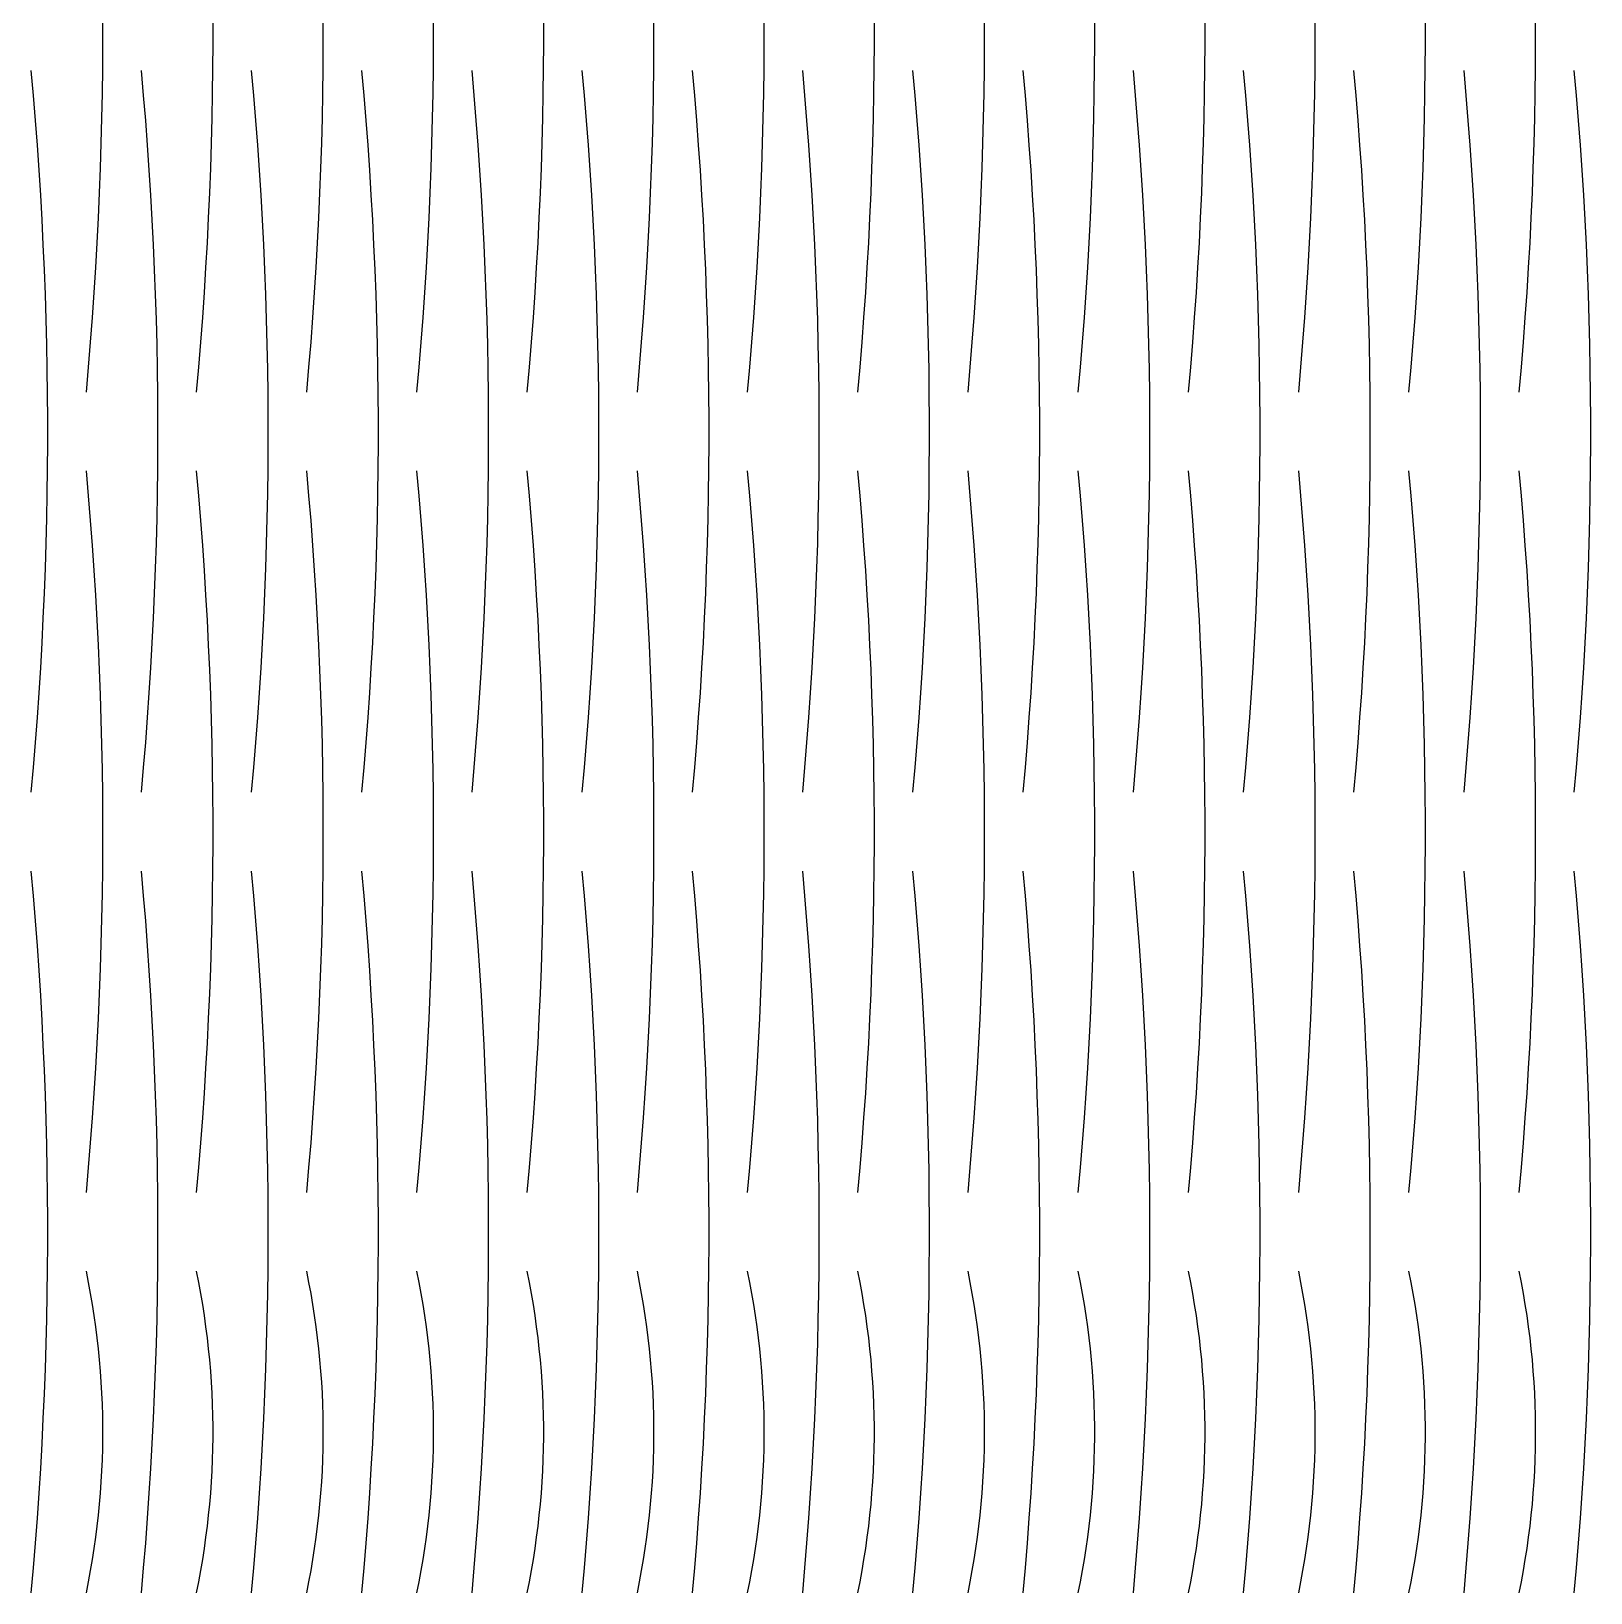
# Model space of a CAD drawing. Header units: millimetres. Extents: x 0.8 to 98.8, y 2.4 to 97.6.
# Drawn here: x 51.24 to 98.78, y 2.4 to 50 of the extents above; entities that cross this region are included whole.
import ezdxf

# ---------------------------------------------------------------- set-up
doc = ezdxf.new("R2010")
doc.units = ezdxf.units.MM
doc.layers.add('CUT', color=1, linetype='Continuous')

msp = doc.modelspace()

# ---------------------------------------------------------------- linework, layer by layer
at = {"layer": 'CUT'}
for points in [[(52.92, 39), (52.987, 39.759), (53.049, 40.517), (53.107, 41.276), (53.16, 42.034), (53.208, 42.793), (53.251, 43.552), (53.289, 44.31), (53.323, 45.069), (53.351, 45.828), (53.375, 46.586), (53.395, 47.345), (53.409, 48.103), (53.419, 48.862), (53.423, 49.621), (53.423, 50.379)], [(56.28, 39), (56.347, 39.759), (56.409, 40.517), (56.467, 41.276), (56.52, 42.034), (56.568, 42.793), (56.611, 43.552), (56.649, 44.31), (56.683, 45.069), (56.711, 45.828), (56.735, 46.586), (56.755, 47.345), (56.769, 48.103), (56.779, 48.862), (56.783, 49.621), (56.783, 50.379)], [(59.64, 39), (59.707, 39.759), (59.769, 40.517), (59.827, 41.276), (59.88, 42.034), (59.928, 42.793), (59.971, 43.552), (60.009, 44.31), (60.043, 45.069), (60.071, 45.828), (60.095, 46.586), (60.115, 47.345), (60.129, 48.103), (60.139, 48.862), (60.143, 49.621), (60.143, 50.379)], [(63, 39), (63.067, 39.759), (63.129, 40.517), (63.187, 41.276), (63.24, 42.034), (63.288, 42.793), (63.331, 43.552), (63.369, 44.31), (63.403, 45.069), (63.431, 45.828), (63.455, 46.586), (63.475, 47.345), (63.489, 48.103), (63.499, 48.862), (63.503, 49.621), (63.503, 50.379)], [(66.36, 39), (66.427, 39.759), (66.489, 40.517), (66.547, 41.276), (66.6, 42.034), (66.648, 42.793), (66.691, 43.552), (66.729, 44.31), (66.763, 45.069), (66.791, 45.828), (66.815, 46.586), (66.835, 47.345), (66.849, 48.103), (66.859, 48.862), (66.863, 49.621), (66.863, 50.379)], [(69.72, 39), (69.787, 39.759), (69.849, 40.517), (69.907, 41.276), (69.96, 42.034), (70.008, 42.793), (70.051, 43.552), (70.089, 44.31), (70.123, 45.069), (70.151, 45.828), (70.175, 46.586), (70.195, 47.345), (70.209, 48.103), (70.219, 48.862), (70.223, 49.621), (70.223, 50.379)], [(73.08, 39), (73.147, 39.759), (73.209, 40.517), (73.267, 41.276), (73.32, 42.034), (73.368, 42.793), (73.411, 43.552), (73.449, 44.31), (73.483, 45.069), (73.511, 45.828), (73.535, 46.586), (73.555, 47.345), (73.569, 48.103), (73.579, 48.862), (73.583, 49.621), (73.583, 50.379)], [(76.44, 39), (76.507, 39.759), (76.569, 40.517), (76.627, 41.276), (76.68, 42.034), (76.728, 42.793), (76.771, 43.552), (76.809, 44.31), (76.843, 45.069), (76.871, 45.828), (76.895, 46.586), (76.915, 47.345), (76.929, 48.103), (76.939, 48.862), (76.943, 49.621), (76.943, 50.379)], [(79.8, 39), (79.867, 39.759), (79.929, 40.517), (79.987, 41.276), (80.04, 42.034), (80.088, 42.793), (80.131, 43.552), (80.169, 44.31), (80.203, 45.069), (80.231, 45.828), (80.255, 46.586), (80.275, 47.345), (80.289, 48.103), (80.299, 48.862), (80.303, 49.621), (80.303, 50.379)], [(83.16, 39), (83.227, 39.759), (83.289, 40.517), (83.347, 41.276), (83.4, 42.034), (83.448, 42.793), (83.491, 43.552), (83.529, 44.31), (83.563, 45.069), (83.591, 45.828), (83.615, 46.586), (83.635, 47.345), (83.649, 48.103), (83.659, 48.862), (83.663, 49.621), (83.663, 50.379)], [(86.52, 39), (86.587, 39.759), (86.649, 40.517), (86.707, 41.276), (86.76, 42.034), (86.808, 42.793), (86.851, 43.552), (86.889, 44.31), (86.923, 45.069), (86.951, 45.828), (86.975, 46.586), (86.995, 47.345), (87.009, 48.103), (87.019, 48.862), (87.023, 49.621), (87.023, 50.379)], [(89.88, 39), (89.947, 39.759), (90.009, 40.517), (90.067, 41.276), (90.12, 42.034), (90.168, 42.793), (90.211, 43.552), (90.249, 44.31), (90.283, 45.069), (90.311, 45.828), (90.335, 46.586), (90.355, 47.345), (90.369, 48.103), (90.379, 48.862), (90.383, 49.621), (90.383, 50.379)], [(93.24, 39), (93.307, 39.759), (93.369, 40.517), (93.427, 41.276), (93.48, 42.034), (93.528, 42.793), (93.571, 43.552), (93.609, 44.31), (93.643, 45.069), (93.671, 45.828), (93.695, 46.586), (93.715, 47.345), (93.729, 48.103), (93.739, 48.862), (93.743, 49.621), (93.743, 50.379)], [(96.6, 39), (96.667, 39.759), (96.729, 40.517), (96.787, 41.276), (96.84, 42.034), (96.888, 42.793), (96.931, 43.552), (96.969, 44.31), (97.003, 45.069), (97.031, 45.828), (97.055, 46.586), (97.075, 47.345), (97.089, 48.103), (97.099, 48.862), (97.103, 49.621), (97.103, 50.379)], [(51.24, 26.8), (51.307, 27.559), (51.369, 28.317), (51.427, 29.076), (51.48, 29.834), (51.528, 30.593), (51.571, 31.352), (51.609, 32.11), (51.643, 32.869), (51.671, 33.628), (51.695, 34.386), (51.715, 35.145), (51.729, 35.903), (51.739, 36.662), (51.743, 37.421), (51.743, 38.179), (51.739, 38.938), (51.729, 39.697), (51.715, 40.455), (51.695, 41.214), (51.671, 41.972), (51.643, 42.731), (51.609, 43.49), (51.571, 44.248), (51.528, 45.007), (51.48, 45.766), (51.427, 46.524), (51.369, 47.283), (51.307, 48.041), (51.24, 48.8)], [(54.6, 26.8), (54.667, 27.559), (54.729, 28.317), (54.787, 29.076), (54.84, 29.834), (54.888, 30.593), (54.931, 31.352), (54.969, 32.11), (55.003, 32.869), (55.031, 33.628), (55.055, 34.386), (55.075, 35.145), (55.089, 35.903), (55.099, 36.662), (55.103, 37.421), (55.103, 38.179), (55.099, 38.938), (55.089, 39.697), (55.075, 40.455), (55.055, 41.214), (55.031, 41.972), (55.003, 42.731), (54.969, 43.49), (54.931, 44.248), (54.888, 45.007), (54.84, 45.766), (54.787, 46.524), (54.729, 47.283), (54.667, 48.041), (54.6, 48.8)], [(57.96, 26.8), (58.027, 27.559), (58.089, 28.317), (58.147, 29.076), (58.2, 29.834), (58.248, 30.593), (58.291, 31.352), (58.329, 32.11), (58.363, 32.869), (58.391, 33.628), (58.415, 34.386), (58.435, 35.145), (58.449, 35.903), (58.459, 36.662), (58.463, 37.421), (58.463, 38.179), (58.459, 38.938), (58.449, 39.697), (58.435, 40.455), (58.415, 41.214), (58.391, 41.972), (58.363, 42.731), (58.329, 43.49), (58.291, 44.248), (58.248, 45.007), (58.2, 45.766), (58.147, 46.524), (58.089, 47.283), (58.027, 48.041), (57.96, 48.8)], [(61.32, 26.8), (61.387, 27.559), (61.449, 28.317), (61.507, 29.076), (61.56, 29.834), (61.608, 30.593), (61.651, 31.352), (61.689, 32.11), (61.723, 32.869), (61.751, 33.628), (61.775, 34.386), (61.795, 35.145), (61.809, 35.903), (61.819, 36.662), (61.823, 37.421), (61.823, 38.179), (61.819, 38.938), (61.809, 39.697), (61.795, 40.455), (61.775, 41.214), (61.751, 41.972), (61.723, 42.731), (61.689, 43.49), (61.651, 44.248), (61.608, 45.007), (61.56, 45.766), (61.507, 46.524), (61.449, 47.283), (61.387, 48.041), (61.32, 48.8)], [(64.68, 26.8), (64.747, 27.559), (64.809, 28.317), (64.867, 29.076), (64.92, 29.834), (64.968, 30.593), (65.011, 31.352), (65.049, 32.11), (65.083, 32.869), (65.111, 33.628), (65.135, 34.386), (65.155, 35.145), (65.169, 35.903), (65.179, 36.662), (65.183, 37.421), (65.183, 38.179), (65.179, 38.938), (65.169, 39.697), (65.155, 40.455), (65.135, 41.214), (65.111, 41.972), (65.083, 42.731), (65.049, 43.49), (65.011, 44.248), (64.968, 45.007), (64.92, 45.766), (64.867, 46.524), (64.809, 47.283), (64.747, 48.041), (64.68, 48.8)], [(68.04, 26.8), (68.107, 27.559), (68.169, 28.317), (68.227, 29.076), (68.28, 29.834), (68.328, 30.593), (68.371, 31.352), (68.409, 32.11), (68.443, 32.869), (68.471, 33.628), (68.495, 34.386), (68.515, 35.145), (68.529, 35.903), (68.539, 36.662), (68.543, 37.421), (68.543, 38.179), (68.539, 38.938), (68.529, 39.697), (68.515, 40.455), (68.495, 41.214), (68.471, 41.972), (68.443, 42.731), (68.409, 43.49), (68.371, 44.248), (68.328, 45.007), (68.28, 45.766), (68.227, 46.524), (68.169, 47.283), (68.107, 48.041), (68.04, 48.8)], [(71.4, 26.8), (71.467, 27.559), (71.529, 28.317), (71.587, 29.076), (71.64, 29.834), (71.688, 30.593), (71.731, 31.352), (71.769, 32.11), (71.803, 32.869), (71.831, 33.628), (71.855, 34.386), (71.875, 35.145), (71.889, 35.903), (71.899, 36.662), (71.903, 37.421), (71.903, 38.179), (71.899, 38.938), (71.889, 39.697), (71.875, 40.455), (71.855, 41.214), (71.831, 41.972), (71.803, 42.731), (71.769, 43.49), (71.731, 44.248), (71.688, 45.007), (71.64, 45.766), (71.587, 46.524), (71.529, 47.283), (71.467, 48.041), (71.4, 48.8)], [(74.76, 26.8), (74.827, 27.559), (74.889, 28.317), (74.947, 29.076), (75, 29.834), (75.048, 30.593), (75.091, 31.352), (75.129, 32.11), (75.163, 32.869), (75.191, 33.628), (75.215, 34.386), (75.235, 35.145), (75.249, 35.903), (75.259, 36.662), (75.263, 37.421), (75.263, 38.179), (75.259, 38.938), (75.249, 39.697), (75.235, 40.455), (75.215, 41.214), (75.191, 41.972), (75.163, 42.731), (75.129, 43.49), (75.091, 44.248), (75.048, 45.007), (75, 45.766), (74.947, 46.524), (74.889, 47.283), (74.827, 48.041), (74.76, 48.8)], [(78.12, 26.8), (78.187, 27.559), (78.249, 28.317), (78.307, 29.076), (78.36, 29.834), (78.408, 30.593), (78.451, 31.352), (78.489, 32.11), (78.523, 32.869), (78.551, 33.628), (78.575, 34.386), (78.595, 35.145), (78.609, 35.903), (78.619, 36.662), (78.623, 37.421), (78.623, 38.179), (78.619, 38.938), (78.609, 39.697), (78.595, 40.455), (78.575, 41.214), (78.551, 41.972), (78.523, 42.731), (78.489, 43.49), (78.451, 44.248), (78.408, 45.007), (78.36, 45.766), (78.307, 46.524), (78.249, 47.283), (78.187, 48.041), (78.12, 48.8)], [(81.48, 26.8), (81.547, 27.559), (81.609, 28.317), (81.667, 29.076), (81.72, 29.834), (81.768, 30.593), (81.811, 31.352), (81.849, 32.11), (81.883, 32.869), (81.911, 33.628), (81.935, 34.386), (81.955, 35.145), (81.969, 35.903), (81.979, 36.662), (81.983, 37.421), (81.983, 38.179), (81.979, 38.938), (81.969, 39.697), (81.955, 40.455), (81.935, 41.214), (81.911, 41.972), (81.883, 42.731), (81.849, 43.49), (81.811, 44.248), (81.768, 45.007), (81.72, 45.766), (81.667, 46.524), (81.609, 47.283), (81.547, 48.041), (81.48, 48.8)], [(84.84, 26.8), (84.907, 27.559), (84.969, 28.317), (85.027, 29.076), (85.08, 29.834), (85.128, 30.593), (85.171, 31.352), (85.209, 32.11), (85.243, 32.869), (85.271, 33.628), (85.295, 34.386), (85.315, 35.145), (85.329, 35.903), (85.339, 36.662), (85.343, 37.421), (85.343, 38.179), (85.339, 38.938), (85.329, 39.697), (85.315, 40.455), (85.295, 41.214), (85.271, 41.972), (85.243, 42.731), (85.209, 43.49), (85.171, 44.248), (85.128, 45.007), (85.08, 45.766), (85.027, 46.524), (84.969, 47.283), (84.907, 48.041), (84.84, 48.8)], [(88.2, 26.8), (88.267, 27.559), (88.329, 28.317), (88.387, 29.076), (88.44, 29.834), (88.488, 30.593), (88.531, 31.352), (88.569, 32.11), (88.603, 32.869), (88.631, 33.628), (88.655, 34.386), (88.675, 35.145), (88.689, 35.903), (88.699, 36.662), (88.703, 37.421), (88.703, 38.179), (88.699, 38.938), (88.689, 39.697), (88.675, 40.455), (88.655, 41.214), (88.631, 41.972), (88.603, 42.731), (88.569, 43.49), (88.531, 44.248), (88.488, 45.007), (88.44, 45.766), (88.387, 46.524), (88.329, 47.283), (88.267, 48.041), (88.2, 48.8)], [(91.56, 26.8), (91.627, 27.559), (91.689, 28.317), (91.747, 29.076), (91.8, 29.834), (91.848, 30.593), (91.891, 31.352), (91.929, 32.11), (91.963, 32.869), (91.991, 33.628), (92.015, 34.386), (92.035, 35.145), (92.049, 35.903), (92.059, 36.662), (92.063, 37.421), (92.063, 38.179), (92.059, 38.938), (92.049, 39.697), (92.035, 40.455), (92.015, 41.214), (91.991, 41.972), (91.963, 42.731), (91.929, 43.49), (91.891, 44.248), (91.848, 45.007), (91.8, 45.766), (91.747, 46.524), (91.689, 47.283), (91.627, 48.041), (91.56, 48.8)], [(94.92, 26.8), (94.987, 27.559), (95.049, 28.317), (95.107, 29.076), (95.16, 29.834), (95.208, 30.593), (95.251, 31.352), (95.289, 32.11), (95.323, 32.869), (95.351, 33.628), (95.375, 34.386), (95.395, 35.145), (95.409, 35.903), (95.419, 36.662), (95.423, 37.421), (95.423, 38.179), (95.419, 38.938), (95.409, 39.697), (95.395, 40.455), (95.375, 41.214), (95.351, 41.972), (95.323, 42.731), (95.289, 43.49), (95.251, 44.248), (95.208, 45.007), (95.16, 45.766), (95.107, 46.524), (95.049, 47.283), (94.987, 48.041), (94.92, 48.8)], [(98.28, 26.8), (98.347, 27.559), (98.409, 28.317), (98.467, 29.076), (98.52, 29.834), (98.568, 30.593), (98.611, 31.352), (98.649, 32.11), (98.683, 32.869), (98.711, 33.628), (98.735, 34.386), (98.755, 35.145), (98.769, 35.903), (98.779, 36.662), (98.783, 37.421), (98.783, 38.179), (98.779, 38.938), (98.769, 39.697), (98.755, 40.455), (98.735, 41.214), (98.711, 41.972), (98.683, 42.731), (98.649, 43.49), (98.611, 44.248), (98.568, 45.007), (98.52, 45.766), (98.467, 46.524), (98.409, 47.283), (98.347, 48.041), (98.28, 48.8)], [(52.92, 14.6), (52.987, 15.359), (53.049, 16.117), (53.107, 16.876), (53.16, 17.634), (53.208, 18.393), (53.251, 19.152), (53.289, 19.91), (53.323, 20.669), (53.351, 21.428), (53.375, 22.186), (53.395, 22.945), (53.409, 23.703), (53.419, 24.462), (53.423, 25.221), (53.423, 25.979), (53.419, 26.738), (53.409, 27.497), (53.395, 28.255), (53.375, 29.014), (53.351, 29.772), (53.323, 30.531), (53.289, 31.29), (53.251, 32.048), (53.208, 32.807), (53.16, 33.566), (53.107, 34.324), (53.049, 35.083), (52.987, 35.841), (52.92, 36.6)], [(56.28, 14.6), (56.347, 15.359), (56.409, 16.117), (56.467, 16.876), (56.52, 17.634), (56.568, 18.393), (56.611, 19.152), (56.649, 19.91), (56.683, 20.669), (56.711, 21.428), (56.735, 22.186), (56.755, 22.945), (56.769, 23.703), (56.779, 24.462), (56.783, 25.221), (56.783, 25.979), (56.779, 26.738), (56.769, 27.497), (56.755, 28.255), (56.735, 29.014), (56.711, 29.772), (56.683, 30.531), (56.649, 31.29), (56.611, 32.048), (56.568, 32.807), (56.52, 33.566), (56.467, 34.324), (56.409, 35.083), (56.347, 35.841), (56.28, 36.6)], [(59.64, 14.6), (59.707, 15.359), (59.769, 16.117), (59.827, 16.876), (59.88, 17.634), (59.928, 18.393), (59.971, 19.152), (60.009, 19.91), (60.043, 20.669), (60.071, 21.428), (60.095, 22.186), (60.115, 22.945), (60.129, 23.703), (60.139, 24.462), (60.143, 25.221), (60.143, 25.979), (60.139, 26.738), (60.129, 27.497), (60.115, 28.255), (60.095, 29.014), (60.071, 29.772), (60.043, 30.531), (60.009, 31.29), (59.971, 32.048), (59.928, 32.807), (59.88, 33.566), (59.827, 34.324), (59.769, 35.083), (59.707, 35.841), (59.64, 36.6)], [(63, 14.6), (63.067, 15.359), (63.129, 16.117), (63.187, 16.876), (63.24, 17.634), (63.288, 18.393), (63.331, 19.152), (63.369, 19.91), (63.403, 20.669), (63.431, 21.428), (63.455, 22.186), (63.475, 22.945), (63.489, 23.703), (63.499, 24.462), (63.503, 25.221), (63.503, 25.979), (63.499, 26.738), (63.489, 27.497), (63.475, 28.255), (63.455, 29.014), (63.431, 29.772), (63.403, 30.531), (63.369, 31.29), (63.331, 32.048), (63.288, 32.807), (63.24, 33.566), (63.187, 34.324), (63.129, 35.083), (63.067, 35.841), (63, 36.6)], [(66.36, 14.6), (66.427, 15.359), (66.489, 16.117), (66.547, 16.876), (66.6, 17.634), (66.648, 18.393), (66.691, 19.152), (66.729, 19.91), (66.763, 20.669), (66.791, 21.428), (66.815, 22.186), (66.835, 22.945), (66.849, 23.703), (66.859, 24.462), (66.863, 25.221), (66.863, 25.979), (66.859, 26.738), (66.849, 27.497), (66.835, 28.255), (66.815, 29.014), (66.791, 29.772), (66.763, 30.531), (66.729, 31.29), (66.691, 32.048), (66.648, 32.807), (66.6, 33.566), (66.547, 34.324), (66.489, 35.083), (66.427, 35.841), (66.36, 36.6)], [(69.72, 14.6), (69.787, 15.359), (69.849, 16.117), (69.907, 16.876), (69.96, 17.634), (70.008, 18.393), (70.051, 19.152), (70.089, 19.91), (70.123, 20.669), (70.151, 21.428), (70.175, 22.186), (70.195, 22.945), (70.209, 23.703), (70.219, 24.462), (70.223, 25.221), (70.223, 25.979), (70.219, 26.738), (70.209, 27.497), (70.195, 28.255), (70.175, 29.014), (70.151, 29.772), (70.123, 30.531), (70.089, 31.29), (70.051, 32.048), (70.008, 32.807), (69.96, 33.566), (69.907, 34.324), (69.849, 35.083), (69.787, 35.841), (69.72, 36.6)], [(73.08, 14.6), (73.147, 15.359), (73.209, 16.117), (73.267, 16.876), (73.32, 17.634), (73.368, 18.393), (73.411, 19.152), (73.449, 19.91), (73.483, 20.669), (73.511, 21.428), (73.535, 22.186), (73.555, 22.945), (73.569, 23.703), (73.579, 24.462), (73.583, 25.221), (73.583, 25.979), (73.579, 26.738), (73.569, 27.497), (73.555, 28.255), (73.535, 29.014), (73.511, 29.772), (73.483, 30.531), (73.449, 31.29), (73.411, 32.048), (73.368, 32.807), (73.32, 33.566), (73.267, 34.324), (73.209, 35.083), (73.147, 35.841), (73.08, 36.6)], [(76.44, 14.6), (76.507, 15.359), (76.569, 16.117), (76.627, 16.876), (76.68, 17.634), (76.728, 18.393), (76.771, 19.152), (76.809, 19.91), (76.843, 20.669), (76.871, 21.428), (76.895, 22.186), (76.915, 22.945), (76.929, 23.703), (76.939, 24.462), (76.943, 25.221), (76.943, 25.979), (76.939, 26.738), (76.929, 27.497), (76.915, 28.255), (76.895, 29.014), (76.871, 29.772), (76.843, 30.531), (76.809, 31.29), (76.771, 32.048), (76.728, 32.807), (76.68, 33.566), (76.627, 34.324), (76.569, 35.083), (76.507, 35.841), (76.44, 36.6)], [(79.8, 14.6), (79.867, 15.359), (79.929, 16.117), (79.987, 16.876), (80.04, 17.634), (80.088, 18.393), (80.131, 19.152), (80.169, 19.91), (80.203, 20.669), (80.231, 21.428), (80.255, 22.186), (80.275, 22.945), (80.289, 23.703), (80.299, 24.462), (80.303, 25.221), (80.303, 25.979), (80.299, 26.738), (80.289, 27.497), (80.275, 28.255), (80.255, 29.014), (80.231, 29.772), (80.203, 30.531), (80.169, 31.29), (80.131, 32.048), (80.088, 32.807), (80.04, 33.566), (79.987, 34.324), (79.929, 35.083), (79.867, 35.841), (79.8, 36.6)], [(83.16, 14.6), (83.227, 15.359), (83.289, 16.117), (83.347, 16.876), (83.4, 17.634), (83.448, 18.393), (83.491, 19.152), (83.529, 19.91), (83.563, 20.669), (83.591, 21.428), (83.615, 22.186), (83.635, 22.945), (83.649, 23.703), (83.659, 24.462), (83.663, 25.221), (83.663, 25.979), (83.659, 26.738), (83.649, 27.497), (83.635, 28.255), (83.615, 29.014), (83.591, 29.772), (83.563, 30.531), (83.529, 31.29), (83.491, 32.048), (83.448, 32.807), (83.4, 33.566), (83.347, 34.324), (83.289, 35.083), (83.227, 35.841), (83.16, 36.6)], [(86.52, 14.6), (86.587, 15.359), (86.649, 16.117), (86.707, 16.876), (86.76, 17.634), (86.808, 18.393), (86.851, 19.152), (86.889, 19.91), (86.923, 20.669), (86.951, 21.428), (86.975, 22.186), (86.995, 22.945), (87.009, 23.703), (87.019, 24.462), (87.023, 25.221), (87.023, 25.979), (87.019, 26.738), (87.009, 27.497), (86.995, 28.255), (86.975, 29.014), (86.951, 29.772), (86.923, 30.531), (86.889, 31.29), (86.851, 32.048), (86.808, 32.807), (86.76, 33.566), (86.707, 34.324), (86.649, 35.083), (86.587, 35.841), (86.52, 36.6)], [(89.88, 14.6), (89.947, 15.359), (90.009, 16.117), (90.067, 16.876), (90.12, 17.634), (90.168, 18.393), (90.211, 19.152), (90.249, 19.91), (90.283, 20.669), (90.311, 21.428), (90.335, 22.186), (90.355, 22.945), (90.369, 23.703), (90.379, 24.462), (90.383, 25.221), (90.383, 25.979), (90.379, 26.738), (90.369, 27.497), (90.355, 28.255), (90.335, 29.014), (90.311, 29.772), (90.283, 30.531), (90.249, 31.29), (90.211, 32.048), (90.168, 32.807), (90.12, 33.566), (90.067, 34.324), (90.009, 35.083), (89.947, 35.841), (89.88, 36.6)], [(93.24, 14.6), (93.307, 15.359), (93.369, 16.117), (93.427, 16.876), (93.48, 17.634), (93.528, 18.393), (93.571, 19.152), (93.609, 19.91), (93.643, 20.669), (93.671, 21.428), (93.695, 22.186), (93.715, 22.945), (93.729, 23.703), (93.739, 24.462), (93.743, 25.221), (93.743, 25.979), (93.739, 26.738), (93.729, 27.497), (93.715, 28.255), (93.695, 29.014), (93.671, 29.772), (93.643, 30.531), (93.609, 31.29), (93.571, 32.048), (93.528, 32.807), (93.48, 33.566), (93.427, 34.324), (93.369, 35.083), (93.307, 35.841), (93.24, 36.6)], [(96.6, 14.6), (96.667, 15.359), (96.729, 16.117), (96.787, 16.876), (96.84, 17.634), (96.888, 18.393), (96.931, 19.152), (96.969, 19.91), (97.003, 20.669), (97.031, 21.428), (97.055, 22.186), (97.075, 22.945), (97.089, 23.703), (97.099, 24.462), (97.103, 25.221), (97.103, 25.979), (97.099, 26.738), (97.089, 27.497), (97.075, 28.255), (97.055, 29.014), (97.031, 29.772), (97.003, 30.531), (96.969, 31.29), (96.931, 32.048), (96.888, 32.807), (96.84, 33.566), (96.787, 34.324), (96.729, 35.083), (96.667, 35.841), (96.6, 36.6)], [(51.24, 2.4), (51.307, 3.159), (51.369, 3.917), (51.427, 4.676), (51.48, 5.434), (51.528, 6.193), (51.571, 6.952), (51.609, 7.71), (51.643, 8.469), (51.671, 9.228), (51.695, 9.986), (51.715, 10.745), (51.729, 11.503), (51.739, 12.262), (51.743, 13.021), (51.743, 13.779), (51.739, 14.538), (51.729, 15.297), (51.715, 16.055), (51.695, 16.814), (51.671, 17.572), (51.643, 18.331), (51.609, 19.09), (51.571, 19.848), (51.528, 20.607), (51.48, 21.366), (51.427, 22.124), (51.369, 22.883), (51.307, 23.641), (51.24, 24.4)], [(54.6, 2.4), (54.667, 3.159), (54.729, 3.917), (54.787, 4.676), (54.84, 5.434), (54.888, 6.193), (54.931, 6.952), (54.969, 7.71), (55.003, 8.469), (55.031, 9.228), (55.055, 9.986), (55.075, 10.745), (55.089, 11.503), (55.099, 12.262), (55.103, 13.021), (55.103, 13.779), (55.099, 14.538), (55.089, 15.297), (55.075, 16.055), (55.055, 16.814), (55.031, 17.572), (55.003, 18.331), (54.969, 19.09), (54.931, 19.848), (54.888, 20.607), (54.84, 21.366), (54.787, 22.124), (54.729, 22.883), (54.667, 23.641), (54.6, 24.4)], [(57.96, 2.4), (58.027, 3.159), (58.089, 3.917), (58.147, 4.676), (58.2, 5.434), (58.248, 6.193), (58.291, 6.952), (58.329, 7.71), (58.363, 8.469), (58.391, 9.228), (58.415, 9.986), (58.435, 10.745), (58.449, 11.503), (58.459, 12.262), (58.463, 13.021), (58.463, 13.779), (58.459, 14.538), (58.449, 15.297), (58.435, 16.055), (58.415, 16.814), (58.391, 17.572), (58.363, 18.331), (58.329, 19.09), (58.291, 19.848), (58.248, 20.607), (58.2, 21.366), (58.147, 22.124), (58.089, 22.883), (58.027, 23.641), (57.96, 24.4)], [(61.32, 2.4), (61.387, 3.159), (61.449, 3.917), (61.507, 4.676), (61.56, 5.434), (61.608, 6.193), (61.651, 6.952), (61.689, 7.71), (61.723, 8.469), (61.751, 9.228), (61.775, 9.986), (61.795, 10.745), (61.809, 11.503), (61.819, 12.262), (61.823, 13.021), (61.823, 13.779), (61.819, 14.538), (61.809, 15.297), (61.795, 16.055), (61.775, 16.814), (61.751, 17.572), (61.723, 18.331), (61.689, 19.09), (61.651, 19.848), (61.608, 20.607), (61.56, 21.366), (61.507, 22.124), (61.449, 22.883), (61.387, 23.641), (61.32, 24.4)], [(64.68, 2.4), (64.747, 3.159), (64.809, 3.917), (64.867, 4.676), (64.92, 5.434), (64.968, 6.193), (65.011, 6.952), (65.049, 7.71), (65.083, 8.469), (65.111, 9.228), (65.135, 9.986), (65.155, 10.745), (65.169, 11.503), (65.179, 12.262), (65.183, 13.021), (65.183, 13.779), (65.179, 14.538), (65.169, 15.297), (65.155, 16.055), (65.135, 16.814), (65.111, 17.572), (65.083, 18.331), (65.049, 19.09), (65.011, 19.848), (64.968, 20.607), (64.92, 21.366), (64.867, 22.124), (64.809, 22.883), (64.747, 23.641), (64.68, 24.4)], [(68.04, 2.4), (68.107, 3.159), (68.169, 3.917), (68.227, 4.676), (68.28, 5.434), (68.328, 6.193), (68.371, 6.952), (68.409, 7.71), (68.443, 8.469), (68.471, 9.228), (68.495, 9.986), (68.515, 10.745), (68.529, 11.503), (68.539, 12.262), (68.543, 13.021), (68.543, 13.779), (68.539, 14.538), (68.529, 15.297), (68.515, 16.055), (68.495, 16.814), (68.471, 17.572), (68.443, 18.331), (68.409, 19.09), (68.371, 19.848), (68.328, 20.607), (68.28, 21.366), (68.227, 22.124), (68.169, 22.883), (68.107, 23.641), (68.04, 24.4)], [(71.4, 2.4), (71.467, 3.159), (71.529, 3.917), (71.587, 4.676), (71.64, 5.434), (71.688, 6.193), (71.731, 6.952), (71.769, 7.71), (71.803, 8.469), (71.831, 9.228), (71.855, 9.986), (71.875, 10.745), (71.889, 11.503), (71.899, 12.262), (71.903, 13.021), (71.903, 13.779), (71.899, 14.538), (71.889, 15.297), (71.875, 16.055), (71.855, 16.814), (71.831, 17.572), (71.803, 18.331), (71.769, 19.09), (71.731, 19.848), (71.688, 20.607), (71.64, 21.366), (71.587, 22.124), (71.529, 22.883), (71.467, 23.641), (71.4, 24.4)], [(74.76, 2.4), (74.827, 3.159), (74.889, 3.917), (74.947, 4.676), (75, 5.434), (75.048, 6.193), (75.091, 6.952), (75.129, 7.71), (75.163, 8.469), (75.191, 9.228), (75.215, 9.986), (75.235, 10.745), (75.249, 11.503), (75.259, 12.262), (75.263, 13.021), (75.263, 13.779), (75.259, 14.538), (75.249, 15.297), (75.235, 16.055), (75.215, 16.814), (75.191, 17.572), (75.163, 18.331), (75.129, 19.09), (75.091, 19.848), (75.048, 20.607), (75, 21.366), (74.947, 22.124), (74.889, 22.883), (74.827, 23.641), (74.76, 24.4)], [(78.12, 2.4), (78.187, 3.159), (78.249, 3.917), (78.307, 4.676), (78.36, 5.434), (78.408, 6.193), (78.451, 6.952), (78.489, 7.71), (78.523, 8.469), (78.551, 9.228), (78.575, 9.986), (78.595, 10.745), (78.609, 11.503), (78.619, 12.262), (78.623, 13.021), (78.623, 13.779), (78.619, 14.538), (78.609, 15.297), (78.595, 16.055), (78.575, 16.814), (78.551, 17.572), (78.523, 18.331), (78.489, 19.09), (78.451, 19.848), (78.408, 20.607), (78.36, 21.366), (78.307, 22.124), (78.249, 22.883), (78.187, 23.641), (78.12, 24.4)], [(81.48, 2.4), (81.547, 3.159), (81.609, 3.917), (81.667, 4.676), (81.72, 5.434), (81.768, 6.193), (81.811, 6.952), (81.849, 7.71), (81.883, 8.469), (81.911, 9.228), (81.935, 9.986), (81.955, 10.745), (81.969, 11.503), (81.979, 12.262), (81.983, 13.021), (81.983, 13.779), (81.979, 14.538), (81.969, 15.297), (81.955, 16.055), (81.935, 16.814), (81.911, 17.572), (81.883, 18.331), (81.849, 19.09), (81.811, 19.848), (81.768, 20.607), (81.72, 21.366), (81.667, 22.124), (81.609, 22.883), (81.547, 23.641), (81.48, 24.4)], [(84.84, 2.4), (84.907, 3.159), (84.969, 3.917), (85.027, 4.676), (85.08, 5.434), (85.128, 6.193), (85.171, 6.952), (85.209, 7.71), (85.243, 8.469), (85.271, 9.228), (85.295, 9.986), (85.315, 10.745), (85.329, 11.503), (85.339, 12.262), (85.343, 13.021), (85.343, 13.779), (85.339, 14.538), (85.329, 15.297), (85.315, 16.055), (85.295, 16.814), (85.271, 17.572), (85.243, 18.331), (85.209, 19.09), (85.171, 19.848), (85.128, 20.607), (85.08, 21.366), (85.027, 22.124), (84.969, 22.883), (84.907, 23.641), (84.84, 24.4)], [(88.2, 2.4), (88.267, 3.159), (88.329, 3.917), (88.387, 4.676), (88.44, 5.434), (88.488, 6.193), (88.531, 6.952), (88.569, 7.71), (88.603, 8.469), (88.631, 9.228), (88.655, 9.986), (88.675, 10.745), (88.689, 11.503), (88.699, 12.262), (88.703, 13.021), (88.703, 13.779), (88.699, 14.538), (88.689, 15.297), (88.675, 16.055), (88.655, 16.814), (88.631, 17.572), (88.603, 18.331), (88.569, 19.09), (88.531, 19.848), (88.488, 20.607), (88.44, 21.366), (88.387, 22.124), (88.329, 22.883), (88.267, 23.641), (88.2, 24.4)], [(91.56, 2.4), (91.627, 3.159), (91.689, 3.917), (91.747, 4.676), (91.8, 5.434), (91.848, 6.193), (91.891, 6.952), (91.929, 7.71), (91.963, 8.469), (91.991, 9.228), (92.015, 9.986), (92.035, 10.745), (92.049, 11.503), (92.059, 12.262), (92.063, 13.021), (92.063, 13.779), (92.059, 14.538), (92.049, 15.297), (92.035, 16.055), (92.015, 16.814), (91.991, 17.572), (91.963, 18.331), (91.929, 19.09), (91.891, 19.848), (91.848, 20.607), (91.8, 21.366), (91.747, 22.124), (91.689, 22.883), (91.627, 23.641), (91.56, 24.4)], [(94.92, 2.4), (94.987, 3.159), (95.049, 3.917), (95.107, 4.676), (95.16, 5.434), (95.208, 6.193), (95.251, 6.952), (95.289, 7.71), (95.323, 8.469), (95.351, 9.228), (95.375, 9.986), (95.395, 10.745), (95.409, 11.503), (95.419, 12.262), (95.423, 13.021), (95.423, 13.779), (95.419, 14.538), (95.409, 15.297), (95.395, 16.055), (95.375, 16.814), (95.351, 17.572), (95.323, 18.331), (95.289, 19.09), (95.251, 19.848), (95.208, 20.607), (95.16, 21.366), (95.107, 22.124), (95.049, 22.883), (94.987, 23.641), (94.92, 24.4)], [(98.28, 2.4), (98.347, 3.159), (98.409, 3.917), (98.467, 4.676), (98.52, 5.434), (98.568, 6.193), (98.611, 6.952), (98.649, 7.71), (98.683, 8.469), (98.711, 9.228), (98.735, 9.986), (98.755, 10.745), (98.769, 11.503), (98.779, 12.262), (98.783, 13.021), (98.783, 13.779), (98.779, 14.538), (98.769, 15.297), (98.755, 16.055), (98.735, 16.814), (98.711, 17.572), (98.683, 18.331), (98.649, 19.09), (98.611, 19.848), (98.568, 20.607), (98.52, 21.366), (98.467, 22.124), (98.409, 22.883), (98.347, 23.641), (98.28, 24.4)], [(52.92, 2.4), (52.987, 2.738), (53.049, 3.076), (53.107, 3.414), (53.16, 3.752), (53.208, 4.09), (53.251, 4.428), (53.289, 4.766), (53.323, 5.103), (53.351, 5.441), (53.375, 5.779), (53.395, 6.117), (53.409, 6.455), (53.419, 6.793), (53.423, 7.131), (53.423, 7.469), (53.419, 7.807), (53.409, 8.145), (53.395, 8.483), (53.375, 8.821), (53.351, 9.159), (53.323, 9.497), (53.289, 9.834), (53.251, 10.172), (53.208, 10.51), (53.16, 10.848), (53.107, 11.186), (53.049, 11.524), (52.987, 11.862), (52.92, 12.2)], [(56.28, 2.4), (56.347, 2.738), (56.409, 3.076), (56.467, 3.414), (56.52, 3.752), (56.568, 4.09), (56.611, 4.428), (56.649, 4.766), (56.683, 5.103), (56.711, 5.441), (56.735, 5.779), (56.755, 6.117), (56.769, 6.455), (56.779, 6.793), (56.783, 7.131), (56.783, 7.469), (56.779, 7.807), (56.769, 8.145), (56.755, 8.483), (56.735, 8.821), (56.711, 9.159), (56.683, 9.497), (56.649, 9.834), (56.611, 10.172), (56.568, 10.51), (56.52, 10.848), (56.467, 11.186), (56.409, 11.524), (56.347, 11.862), (56.28, 12.2)], [(59.64, 2.4), (59.707, 2.738), (59.769, 3.076), (59.827, 3.414), (59.88, 3.752), (59.928, 4.09), (59.971, 4.428), (60.009, 4.766), (60.043, 5.103), (60.071, 5.441), (60.095, 5.779), (60.115, 6.117), (60.129, 6.455), (60.139, 6.793), (60.143, 7.131), (60.143, 7.469), (60.139, 7.807), (60.129, 8.145), (60.115, 8.483), (60.095, 8.821), (60.071, 9.159), (60.043, 9.497), (60.009, 9.834), (59.971, 10.172), (59.928, 10.51), (59.88, 10.848), (59.827, 11.186), (59.769, 11.524), (59.707, 11.862), (59.64, 12.2)], [(63, 2.4), (63.067, 2.738), (63.129, 3.076), (63.187, 3.414), (63.24, 3.752), (63.288, 4.09), (63.331, 4.428), (63.369, 4.766), (63.403, 5.103), (63.431, 5.441), (63.455, 5.779), (63.475, 6.117), (63.489, 6.455), (63.499, 6.793), (63.503, 7.131), (63.503, 7.469), (63.499, 7.807), (63.489, 8.145), (63.475, 8.483), (63.455, 8.821), (63.431, 9.159), (63.403, 9.497), (63.369, 9.834), (63.331, 10.172), (63.288, 10.51), (63.24, 10.848), (63.187, 11.186), (63.129, 11.524), (63.067, 11.862), (63, 12.2)], [(66.36, 2.4), (66.427, 2.738), (66.489, 3.076), (66.547, 3.414), (66.6, 3.752), (66.648, 4.09), (66.691, 4.428), (66.729, 4.766), (66.763, 5.103), (66.791, 5.441), (66.815, 5.779), (66.835, 6.117), (66.849, 6.455), (66.859, 6.793), (66.863, 7.131), (66.863, 7.469), (66.859, 7.807), (66.849, 8.145), (66.835, 8.483), (66.815, 8.821), (66.791, 9.159), (66.763, 9.497), (66.729, 9.834), (66.691, 10.172), (66.648, 10.51), (66.6, 10.848), (66.547, 11.186), (66.489, 11.524), (66.427, 11.862), (66.36, 12.2)], [(69.72, 2.4), (69.787, 2.738), (69.849, 3.076), (69.907, 3.414), (69.96, 3.752), (70.008, 4.09), (70.051, 4.428), (70.089, 4.766), (70.123, 5.103), (70.151, 5.441), (70.175, 5.779), (70.195, 6.117), (70.209, 6.455), (70.219, 6.793), (70.223, 7.131), (70.223, 7.469), (70.219, 7.807), (70.209, 8.145), (70.195, 8.483), (70.175, 8.821), (70.151, 9.159), (70.123, 9.497), (70.089, 9.834), (70.051, 10.172), (70.008, 10.51), (69.96, 10.848), (69.907, 11.186), (69.849, 11.524), (69.787, 11.862), (69.72, 12.2)], [(73.08, 2.4), (73.147, 2.738), (73.209, 3.076), (73.267, 3.414), (73.32, 3.752), (73.368, 4.09), (73.411, 4.428), (73.449, 4.766), (73.483, 5.103), (73.511, 5.441), (73.535, 5.779), (73.555, 6.117), (73.569, 6.455), (73.579, 6.793), (73.583, 7.131), (73.583, 7.469), (73.579, 7.807), (73.569, 8.145), (73.555, 8.483), (73.535, 8.821), (73.511, 9.159), (73.483, 9.497), (73.449, 9.834), (73.411, 10.172), (73.368, 10.51), (73.32, 10.848), (73.267, 11.186), (73.209, 11.524), (73.147, 11.862), (73.08, 12.2)], [(76.44, 2.4), (76.507, 2.738), (76.569, 3.076), (76.627, 3.414), (76.68, 3.752), (76.728, 4.09), (76.771, 4.428), (76.809, 4.766), (76.843, 5.103), (76.871, 5.441), (76.895, 5.779), (76.915, 6.117), (76.929, 6.455), (76.939, 6.793), (76.943, 7.131), (76.943, 7.469), (76.939, 7.807), (76.929, 8.145), (76.915, 8.483), (76.895, 8.821), (76.871, 9.159), (76.843, 9.497), (76.809, 9.834), (76.771, 10.172), (76.728, 10.51), (76.68, 10.848), (76.627, 11.186), (76.569, 11.524), (76.507, 11.862), (76.44, 12.2)], [(79.8, 2.4), (79.867, 2.738), (79.929, 3.076), (79.987, 3.414), (80.04, 3.752), (80.088, 4.09), (80.131, 4.428), (80.169, 4.766), (80.203, 5.103), (80.231, 5.441), (80.255, 5.779), (80.275, 6.117), (80.289, 6.455), (80.299, 6.793), (80.303, 7.131), (80.303, 7.469), (80.299, 7.807), (80.289, 8.145), (80.275, 8.483), (80.255, 8.821), (80.231, 9.159), (80.203, 9.497), (80.169, 9.834), (80.131, 10.172), (80.088, 10.51), (80.04, 10.848), (79.987, 11.186), (79.929, 11.524), (79.867, 11.862), (79.8, 12.2)], [(83.16, 2.4), (83.227, 2.738), (83.289, 3.076), (83.347, 3.414), (83.4, 3.752), (83.448, 4.09), (83.491, 4.428), (83.529, 4.766), (83.563, 5.103), (83.591, 5.441), (83.615, 5.779), (83.635, 6.117), (83.649, 6.455), (83.659, 6.793), (83.663, 7.131), (83.663, 7.469), (83.659, 7.807), (83.649, 8.145), (83.635, 8.483), (83.615, 8.821), (83.591, 9.159), (83.563, 9.497), (83.529, 9.834), (83.491, 10.172), (83.448, 10.51), (83.4, 10.848), (83.347, 11.186), (83.289, 11.524), (83.227, 11.862), (83.16, 12.2)], [(86.52, 2.4), (86.587, 2.738), (86.649, 3.076), (86.707, 3.414), (86.76, 3.752), (86.808, 4.09), (86.851, 4.428), (86.889, 4.766), (86.923, 5.103), (86.951, 5.441), (86.975, 5.779), (86.995, 6.117), (87.009, 6.455), (87.019, 6.793), (87.023, 7.131), (87.023, 7.469), (87.019, 7.807), (87.009, 8.145), (86.995, 8.483), (86.975, 8.821), (86.951, 9.159), (86.923, 9.497), (86.889, 9.834), (86.851, 10.172), (86.808, 10.51), (86.76, 10.848), (86.707, 11.186), (86.649, 11.524), (86.587, 11.862), (86.52, 12.2)], [(89.88, 2.4), (89.947, 2.738), (90.009, 3.076), (90.067, 3.414), (90.12, 3.752), (90.168, 4.09), (90.211, 4.428), (90.249, 4.766), (90.283, 5.103), (90.311, 5.441), (90.335, 5.779), (90.355, 6.117), (90.369, 6.455), (90.379, 6.793), (90.383, 7.131), (90.383, 7.469), (90.379, 7.807), (90.369, 8.145), (90.355, 8.483), (90.335, 8.821), (90.311, 9.159), (90.283, 9.497), (90.249, 9.834), (90.211, 10.172), (90.168, 10.51), (90.12, 10.848), (90.067, 11.186), (90.009, 11.524), (89.947, 11.862), (89.88, 12.2)], [(93.24, 2.4), (93.307, 2.738), (93.369, 3.076), (93.427, 3.414), (93.48, 3.752), (93.528, 4.09), (93.571, 4.428), (93.609, 4.766), (93.643, 5.103), (93.671, 5.441), (93.695, 5.779), (93.715, 6.117), (93.729, 6.455), (93.739, 6.793), (93.743, 7.131), (93.743, 7.469), (93.739, 7.807), (93.729, 8.145), (93.715, 8.483), (93.695, 8.821), (93.671, 9.159), (93.643, 9.497), (93.609, 9.834), (93.571, 10.172), (93.528, 10.51), (93.48, 10.848), (93.427, 11.186), (93.369, 11.524), (93.307, 11.862), (93.24, 12.2)], [(96.6, 2.4), (96.667, 2.738), (96.729, 3.076), (96.787, 3.414), (96.84, 3.752), (96.888, 4.09), (96.931, 4.428), (96.969, 4.766), (97.003, 5.103), (97.031, 5.441), (97.055, 5.779), (97.075, 6.117), (97.089, 6.455), (97.099, 6.793), (97.103, 7.131), (97.103, 7.469), (97.099, 7.807), (97.089, 8.145), (97.075, 8.483), (97.055, 8.821), (97.031, 9.159), (97.003, 9.497), (96.969, 9.834), (96.931, 10.172), (96.888, 10.51), (96.84, 10.848), (96.787, 11.186), (96.729, 11.524), (96.667, 11.862), (96.6, 12.2)]]:
    msp.add_lwpolyline(points, dxfattribs=at)

doc.saveas('drawing.dxf')
